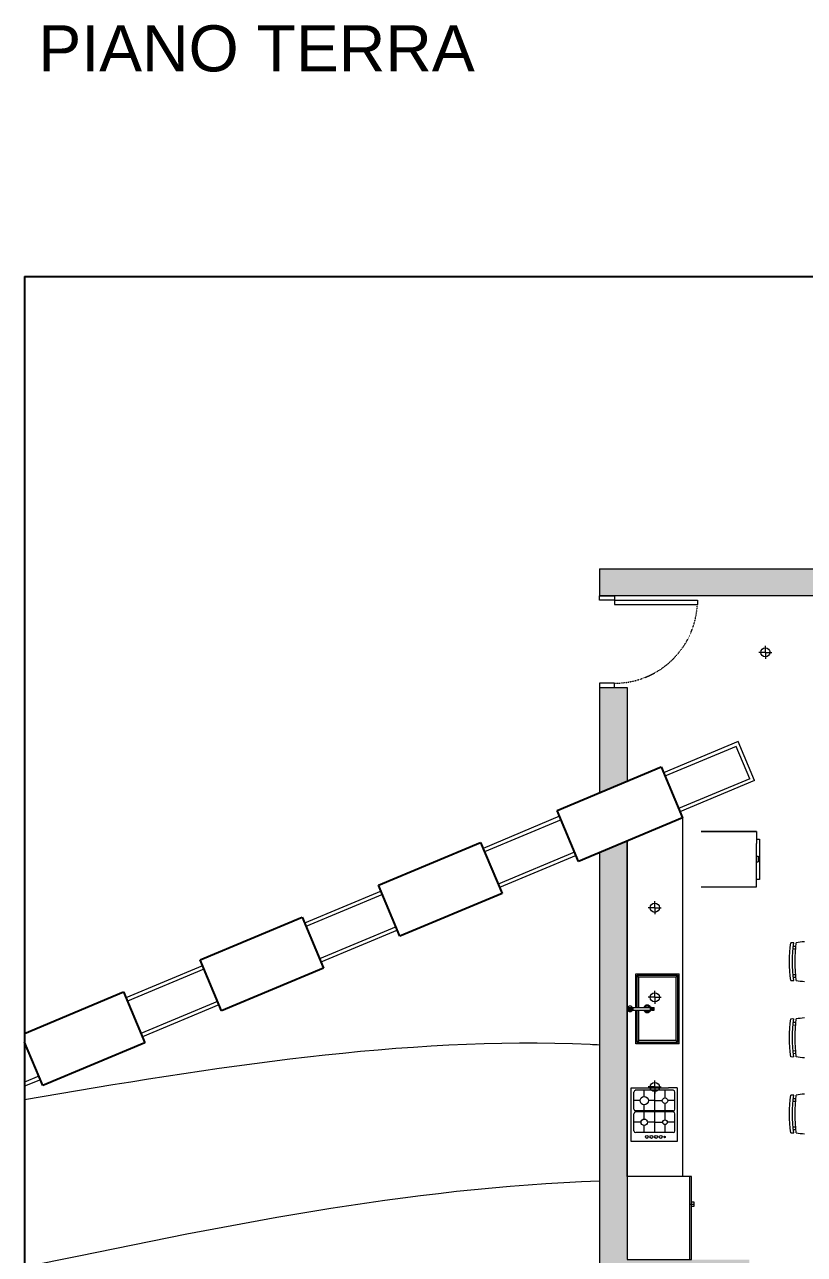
# Model space of a CAD drawing. Header units: millimetres. Extents: x 2261 to 4261, y 903 to 3498.
# Drawn here: x 2261 to 3107, y 2164 to 3498 of the extents above; entities that cross this region are included whole.
import ezdxf

# ---------------------------------------------------------------- set-up
doc = ezdxf.new("R2010")
doc.units = ezdxf.units.MM
doc.linetypes.add('TRATTEGGIATA2', pattern=[0.375, 0.25, -0.125])
for name, color, linetype, lineweight in [('A-DOOR-FULL', 4, 'Continuous', 18), ('A-FURN', 9, 'Continuous', 13), ('curve di livello', 6, 'Continuous', 9), ('MURO', 1, 'Continuous', 25), ('PROIEZIONI', 145, 'Continuous', 13), ('vetro', 140, 'Continuous', 15), ('Wall', 7, 'Continuous', 20)]:
    doc.layers.add(name, color=color, linetype=linetype, lineweight=lineweight)
doc.styles.get("Standard").update_dxf_attribs({"font": 'arial.ttf'})

# ---------------------------------------------------------------- blocks, each defined once
blk = doc.blocks.new('REF36T')
for p, q in [((0, -26.999999), (36, -26.999999)), ((11, -27.999999), (11, -28.999999)), ((11, -28.999999), (13, -28.999999)), ((12, -26.999999), (12, -28.999999)), ((13, -28.999999), (13, -27.999999))]:
    blk.add_line(p, q)
blk.add_lwpolyline([(0, -27.999999), (0, 0), (36, 0), (36, -27.999999)], close=True)
blk = doc.blocks.new('luce')
at = {"layer": 'PROIEZIONI'}
for q in [(4127.3, 2661.4), (4120.3, 2654.4), (4127.3, 2647.4), (4134.3, 2654.4)]:
    blk.add_line((4127.3, 2654.4), q, dxfattribs=at)
blk.add_circle((4127.3, 2654.4), 5, dxfattribs=at)

msp = doc.modelspace()

# ---------------------------------------------------------------- hatches: boundary and pattern name
at = {"layer": 'Wall'}
h = msp.add_hatch(color=9, dxfattribs=at)
h.dxf.hatch_style = 1
h.paths.add_polyline_path([(3714.9, 2663.5), (3684.9, 2663.5), (3684.9, 2633.5), (3714.9, 2633.5)])
h.paths.add_polyline_path([(3314.9, 2663.5), (3284.9, 2663.5), (3284.9, 2633.5), (3314.9, 2633.5)])
h.paths.add_polyline_path([(2914.9, 2779.2), (2884.9, 2779.2), (2884.9, 2665), (2914.9, 2677.6)])
h.paths.add_polyline_path([(3466, 2908.4), (2884.9, 2907.9), (2884.9, 2878.5), (2914.9, 2878.5), (3412.8, 2878.5), (3422.8, 2882.7), (3420.1, 2889.2)])
h = msp.add_hatch(color=9, dxfattribs=at)
h.dxf.hatch_style = 1
h.paths.add_polyline_path([(2914.9, 2612.6), (2884.9, 2600), (2884.9, 2128.5), (3047.4, 2128.5), (3047.4, 2136), (2927.4, 2136), (2927.4, 2151), (3047.4, 2151), (3047.4, 2158.5), (2914.9, 2158.5)])

# ---------------------------------------------------------------- linework, layer by layer
for p, q in [((2261.3, 3225.2), (4261.3, 3225.2)), ((2261.3, 3225.2), (2261.3, 2332.3)), ((2261.3, 2332.3), (2261.3, 2150.4))]:
    msp.add_line(p, q)
at = {"layer": 'A-DOOR-FULL'}
for p, q in [((2901.2, 2873.8), (2901.2, 2869.2)), ((2901.2, 2873.8), (2991.2, 2873.8)), ((2901.2, 2869.2), (2991.2, 2869.2)), ((2991.2, 2873.8), (2991.2, 2869.2)), ((2901.2, 2783.8), (2884.9, 2783.8)), ((2884.9, 2783.8), (2884.9, 2779.2)), ((2884.9, 2779.2), (2901.2, 2779.2)), ((2901.2, 2779.2), (2901.2, 2783.8))]:
    msp.add_line(p, q, dxfattribs=at)
msp.add_lwpolyline([(2884.9, 2878.5), (2901.2, 2878.5), (2901.2, 2873.8), (2884.9, 2873.8)], close=True, dxfattribs=at)
at = {"layer": 'A-DOOR-FULL', "linetype": 'TRATTEGGIATA2', "ltscale": 0.25}
msp.add_arc((2901.2, 2873.8), 90, 270, 357.0223, dxfattribs=at)
at = {"layer": 'A-FURN'}
for p, q in [((2974.9, 2637.7), (2974.9, 2248.5)), ((2995.4, 2623), (3055.4, 2623)), ((3055.4, 2623), (2995.4, 2623)), ((3055.4, 2623), (3055.4, 2610)), ((2914.9, 2248.5), (2914.9, 2612.6)), ((3055.4, 2614.7), (3058.4, 2614.7)), ((3055.4, 2576), (3055.4, 2610)), ((3058.4, 2614.7), (3058.4, 2571)), ((3055.4, 2596.1), (3056.9, 2596.1)), ((3055.4, 2589.9), (3056.9, 2589.9)), ((3056.9, 2596.1), (3056.9, 2589.9)), ((3055.4, 2563), (3055.4, 2576)), ((2995.4, 2563), (3055.4, 2563)), ((3058.4, 2571), (3055.4, 2571)), ((3097.8, 2498.2), (3095.2, 2498.2)), ((3097.7, 2495.4), (3094.9, 2495.3)), ((2924.2, 2468.5), (2971.2, 2468.5)), ((2924.2, 2432), (2924.2, 2468.5)), ((2925.7, 2432), (2925.7, 2467)), ((2925.7, 2467), (2969.7, 2467)), ((2927.7, 2465), (2925.7, 2467)), ((2927.7, 2432), (2927.7, 2465)), ((2967.7, 2465), (2967.7, 2396)), ((2969.7, 2467), (2969.7, 2394)), ((2971.2, 2392.5), (2971.2, 2468.5)), ((3094.9, 2467.8), (3097.6, 2467.7)), ((3095.2, 2465), (3097.8, 2464.9)), ((2916.4, 2432), (2940.4, 2432)), ((2916.4, 2432), (2916.4, 2429)), ((2916.4, 2429), (2940.4, 2429)), ((2916.7, 2429), (2916.7, 2432)), ((2917, 2432), (2917, 2429)), ((2917.3, 2429), (2917.3, 2432)), ((2917.6, 2432), (2917.6, 2429)), ((2917.9, 2429), (2917.9, 2432)), ((2918.3, 2432), (2918.3, 2429)), ((2918.7, 2429), (2918.7, 2432)), ((2919.2, 2432), (2919.2, 2429)), ((2919.6, 2429), (2919.6, 2432)), ((2920, 2432), (2920, 2429)), ((2920.4, 2429), (2920.4, 2432)), ((2920.9, 2432), (2920.9, 2429)), ((2921.4, 2429), (2921.4, 2432)), ((2924.2, 2392.5), (2924.2, 2429)), ((2925.7, 2394), (2925.7, 2429)), ((2927.7, 2396), (2927.7, 2429)), ((2940.4, 2429), (2940.4, 2432)), ((2940.4, 2431.8), (2940.4, 2432)), ((2941.2, 2431.8), (2940.4, 2431.8)), ((2941.2, 2429.2), (2940.4, 2429.2)), ((2940.4, 2429.2), (2940.4, 2429)), ((2941.2, 2432), (2944.2, 2432)), ((2941.2, 2429), (2941.2, 2432)), ((2941.2, 2432), (2941.2, 2431.8)), ((2941.2, 2429), (2941.2, 2429.2)), ((2941.2, 2429), (2944.2, 2429)), ((2943.6, 2429), (2943.6, 2432)), ((2944.2, 2429), (2944.2, 2432)), ((3097.8, 2415.6), (3095.2, 2415.5)), ((3097.7, 2412.7), (3094.9, 2412.6)), ((2971.2, 2392.5), (2924.2, 2392.5)), ((2927.7, 2396), (2925.7, 2394)), ((2969.7, 2394), (2925.7, 2394)), ((3094.9, 2385.2), (3097.6, 2385.1)), ((3095.2, 2382.3), (3097.8, 2382.2)), ((2919.3, 2286.7), (2919.3, 2344.7)), ((2919.3, 2344.7), (2959.9, 2344.7)), ((2922.2, 2321.7), (2922.2, 2340.2)), ((2959.9, 2342.2), (2923.8, 2342.2)), ((2933.5, 2335.4), (2933.5, 2342.2)), ((2944.7, 2342.2), (2944.7, 2319.7)), ((2956, 2333.9), (2956, 2342.2)), ((2969.3, 2344.7), (2959.9, 2344.7)), ((2964.8, 2342.2), (2959.9, 2342.2)), ((2966.8, 2321.7), (2966.8, 2340.2)), ((2969.3, 2344.7), (2969.3, 2286.7)), ((2929, 2330.9), (2922.2, 2330.9)), ((2933.5, 2319.7), (2933.5, 2326.4)), ((2944.7, 2330.9), (2938, 2330.9)), ((2944.7, 2330.9), (2953, 2330.9)), ((2956, 2319.7), (2956, 2327.9)), ((2959.9, 2330.9), (2958.6, 2330.9)), ((2966.8, 2330.9), (2959.9, 2330.9)), ((3097.7, 2330.1), (3094.9, 2330)), ((3097.8, 2332.9), (3095.2, 2332.8)), ((2922.2, 2298.2), (2922.2, 2316.7)), ((2959.9, 2319.7), (2923.8, 2319.7)), ((2959.9, 2318.7), (2923.8, 2318.7)), ((2933.5, 2310.9), (2933.5, 2318.7)), ((2944.7, 2318.7), (2944.7, 2296.2)), ((2956, 2309.9), (2956, 2318.7)), ((2964.8, 2319.7), (2959.9, 2319.7)), ((2964.8, 2318.7), (2959.9, 2318.7)), ((2966.8, 2298.2), (2966.8, 2316.7)), ((2930, 2307.4), (2922.2, 2307.4)), ((2959.9, 2296.2), (2924.2, 2296.2)), ((2933.5, 2296.2), (2933.5, 2303.9)), ((2944.7, 2307.4), (2937, 2307.4)), ((2944.7, 2307.4), (2953.5, 2307.4)), ((2956, 2296.2), (2956, 2304.9)), ((2959.9, 2307.4), (2958.1, 2307.4)), ((2966.8, 2307.4), (2959.9, 2307.4)), ((2964.8, 2296.2), (2959.9, 2296.2)), ((3094.9, 2302.5), (3097.6, 2302.4)), ((3095.2, 2299.6), (3097.8, 2299.6)), ((2959.9, 2286.7), (2919.3, 2286.7)), ((2969.3, 2286.7), (2959.9, 2286.7))]:
    msp.add_line(p, q, dxfattribs=at)
for points in [[(3092.6, 2461.3, -0.076111), (3092.6, 2502.3, -3.508425)], [(3095.7, 2461.3, -0.076135), (3095.8, 2502.3, -3.508425)], [(3098.1, 2461.3, -0.040002), (3098.1, 2502.3, -3.508425)], [(3092.6, 2378.6, -0.076111), (3092.6, 2419.6, -3.508425)], [(3095.7, 2378.6, -0.076135), (3095.8, 2419.6, -3.508425)], [(3098.1, 2378.6, -0.040002), (3098.1, 2419.6, -3.508425)], [(3092.6, 2296, -0.076111), (3092.6, 2336.9, -3.508425)], [(3095.7, 2296, -0.076135), (3095.8, 2336.9, -3.508425)], [(3098.1, 2296, -0.040002), (3098.1, 2337, -3.508425)]]:
    msp.add_lwpolyline(points, format="xyb", dxfattribs=at)
for points in [[(2967.7, 2465), (2927.7, 2465)], [(2969.7, 2467), (2967.7, 2465)], [(2943.6, 2430.5), (2943.6, 2430.7), (2942.7, 2430.7)], [(2943.6, 2430.5), (2943.6, 2430.3), (2942.7, 2430.3)], [(2967.7, 2396), (2927.7, 2396)], [(2967.7, 2396), (2969.7, 2394)]]:
    msp.add_lwpolyline(points, dxfattribs=at)
for centre, radius in [((2942.5, 2430.5), 0.35), ((2933.5, 2330.9), 4.5), ((2956, 2330.9), 3), ((2933.5, 2307.4), 3.5), ((2956, 2307.4), 2.5), ((2936.3, 2291.5), 1.6), ((2941.3, 2291.5), 1.6), ((2946.3, 2291.5), 1.6), ((2951.3, 2291.5), 1.6), ((2955.5, 2291.5), 0.8)]:
    msp.add_circle(centre, radius, dxfattribs=at)
for centre, radius, start, end in [((3094.2, 2491.4), 10.8, 81.5154, 98.2468), ((3118.5, 2359), 144.7, 94.4723, 98.0879), ((3094.2, 2472), 10.8, 261.5154, 278.2468), ((3118.8, 2604.6), 144.8, 261.7935, 265.4272), ((2917.9, 2430.5), 3, 30, 330), ((2936.7, 2430.5), 4, 22.0243, 157.9757), ((2936.7, 2430.5), 4, 202.0243, 337.9757), ((2936.7, 2430.5), 3, 30, 150), ((2936.7, 2430.5), 3, 210, 330), ((3094.2, 2408.7), 10.8, 81.5154, 98.2468), ((3118.5, 2276.3), 144.7, 94.4723, 98.0879), ((3094.2, 2389.4), 10.8, 261.5154, 278.2468), ((3118.8, 2522), 144.8, 261.7935, 265.4272), ((2924.4, 2340), 2.2, 94.974, 175.026), ((2964.6, 2340), 2.2, 4.974, 85.026), ((3094.2, 2326.1), 10.8, 81.5154, 98.2468), ((3118.5, 2193.7), 144.7, 94.4723, 98.0879), ((2924.4, 2321.9), 2.2, 184.974, 265.026), ((2924.4, 2316.5), 2.2, 94.974, 175.026), ((2964.6, 2321.9), 2.2, 274.974, 355.026), ((2964.6, 2316.5), 2.2, 4.974, 85.026), ((2924.4, 2298.4), 2.2, 184.974, 265.026), ((2964.6, 2298.4), 2.2, 274.974, 355.026), ((3094.2, 2306.7), 10.8, 261.5154, 278.2468), ((3118.8, 2439.3), 144.8, 261.7935, 265.4272)]:
    msp.add_arc(centre, radius, start, end, dxfattribs=at)
msp.add_open_spline([(2916.4, 2429), (2915.4, 2429), (2915.4, 2432), (2916.4, 2432)], degree=3, dxfattribs=at)
at = {"layer": 'curve di livello'}
msp.add_open_spline([(2261.3, 2332.3), (2465.9, 2366.6), (2673.7, 2401.6), (2881.5, 2391.7), (2884.9, 2391.5)], degree=3, knots=[0, 0, 0, 0, 616.486041, 626.504857, 626.504857, 626.504857, 626.504857], dxfattribs=at)
msp.add_open_spline([(2261.3, 2150.4), (2470, 2193.8), (2678.7, 2237.2), (2884.9, 2243.7)], degree=3, dxfattribs=at)
at = {"layer": 'MURO'}
for p, q in [((2839, 2645.8), (2951.7, 2693)), ((2951.7, 2693), (2974.9, 2637.7)), ((2862.2, 2590.5), (2839, 2645.8)), ((2974.9, 2637.7), (2862.2, 2590.5)), ((2645.3, 2564.7), (2756, 2611.1)), ((2756, 2611.1), (2779.2, 2555.7)), ((2668.5, 2509.4), (2645.3, 2564.7)), ((2779.2, 2555.7), (2668.5, 2509.4)), ((2451.6, 2483.6), (2562.3, 2530)), ((2562.3, 2530), (2585.5, 2474.6)), ((2474.8, 2428.3), (2451.6, 2483.6)), ((2585.5, 2474.6), (2474.8, 2428.3)), ((2261.3, 2403.9), (2368.6, 2448.9)), ((2368.6, 2448.9), (2391.8, 2393.5)), ((2281.1, 2347.2), (2261.3, 2394.3)), ((2391.8, 2393.5), (2281.1, 2347.2))]:
    msp.add_line(p, q, dxfattribs=at)
at = {"layer": 'PROIEZIONI'}
msp.add_line((2974.9, 2248.5), (2914.9, 2248.5), dxfattribs=at)
at = {"layer": 'vetro'}
for p, q in [((3035.4, 2720.5), (2954.4, 2686.6)), ((3033.3, 2715.3), (2955.9, 2682.9)), ((3047.9, 2680.2), (3033.3, 2715.3)), ((3053.2, 2678.1), (3035.4, 2720.5)), ((3047.9, 2680.2), (2970.6, 2647.8)), ((3053.2, 2678.1), (2972.2, 2644.1)), ((2841.7, 2639.4), (2758.7, 2604.6)), ((2843.3, 2635.7), (2760.2, 2600.9)), ((2857.9, 2600.6), (2774.9, 2565.9)), ((2859.5, 2596.9), (2776.5, 2562.2)), ((2648, 2558.3), (2565, 2523.5)), ((2649.6, 2554.6), (2566.5, 2519.8)), ((2664.2, 2519.5), (2581.2, 2484.8)), ((2665.8, 2515.8), (2582.8, 2481.1)), ((2454.3, 2477.2), (2371.3, 2442.4)), ((2455.8, 2473.5), (2372.8, 2438.7)), ((2470.5, 2438.4), (2387.5, 2403.7)), ((2472.1, 2434.7), (2389.1, 2400)), ((2262.1, 2392.4), (2261.3, 2392)), ((2276.8, 2357.3), (2261.3, 2350.8)), ((2278.4, 2353.6), (2261.3, 2346.5))]:
    msp.add_line(p, q, dxfattribs=at)
at = {"layer": 'Wall'}
for p, q in [((2884.9, 2907.9), (3466, 2908.4)), ((2884.9, 2907.9), (2884.9, 2878.5)), ((2914.9, 2878.5), (2884.9, 2878.5)), ((3412.8, 2878.5), (2914.9, 2878.5)), ((2884.9, 2779.2), (2884.9, 2665)), ((2884.9, 2779.2), (2914.9, 2779.2)), ((2914.9, 2779.2), (2914.9, 2677.6)), ((2914.9, 2612.6), (2914.9, 2158.5)), ((2884.9, 2600), (2884.9, 2128.5))]:
    msp.add_line(p, q, dxfattribs=at)

# ---------------------------------------------------------------- block references
at = {"layer": 'A-FURN', "xscale": -2.499999999999905, "yscale": 2.499999999999905, "zscale": 2.499999999999905, "rotation": 89.99999999999967}
msp.add_blockref('REF36T', (2914.9, 2248.5), dxfattribs=at)
at = {"layer": 'PROIEZIONI'}
for p in [(-1062.4, 162.9), (-1182.4, -114.2), (-1182.4, -211.4), (-1182.4, -308.7)]:
    msp.add_blockref('luce', p, dxfattribs=at)

# ---------------------------------------------------------------- texts
at = {"insert": (2276.2, 3497.7), "char_height": 50, "attachment_point": 1}
msp.add_mtext_dynamic_manual_height_columns('PIANO TERRA', width=1017.121, gutter_width=12.5, heights=[0], dxfattribs=at)

doc.saveas('drawing.dxf')
